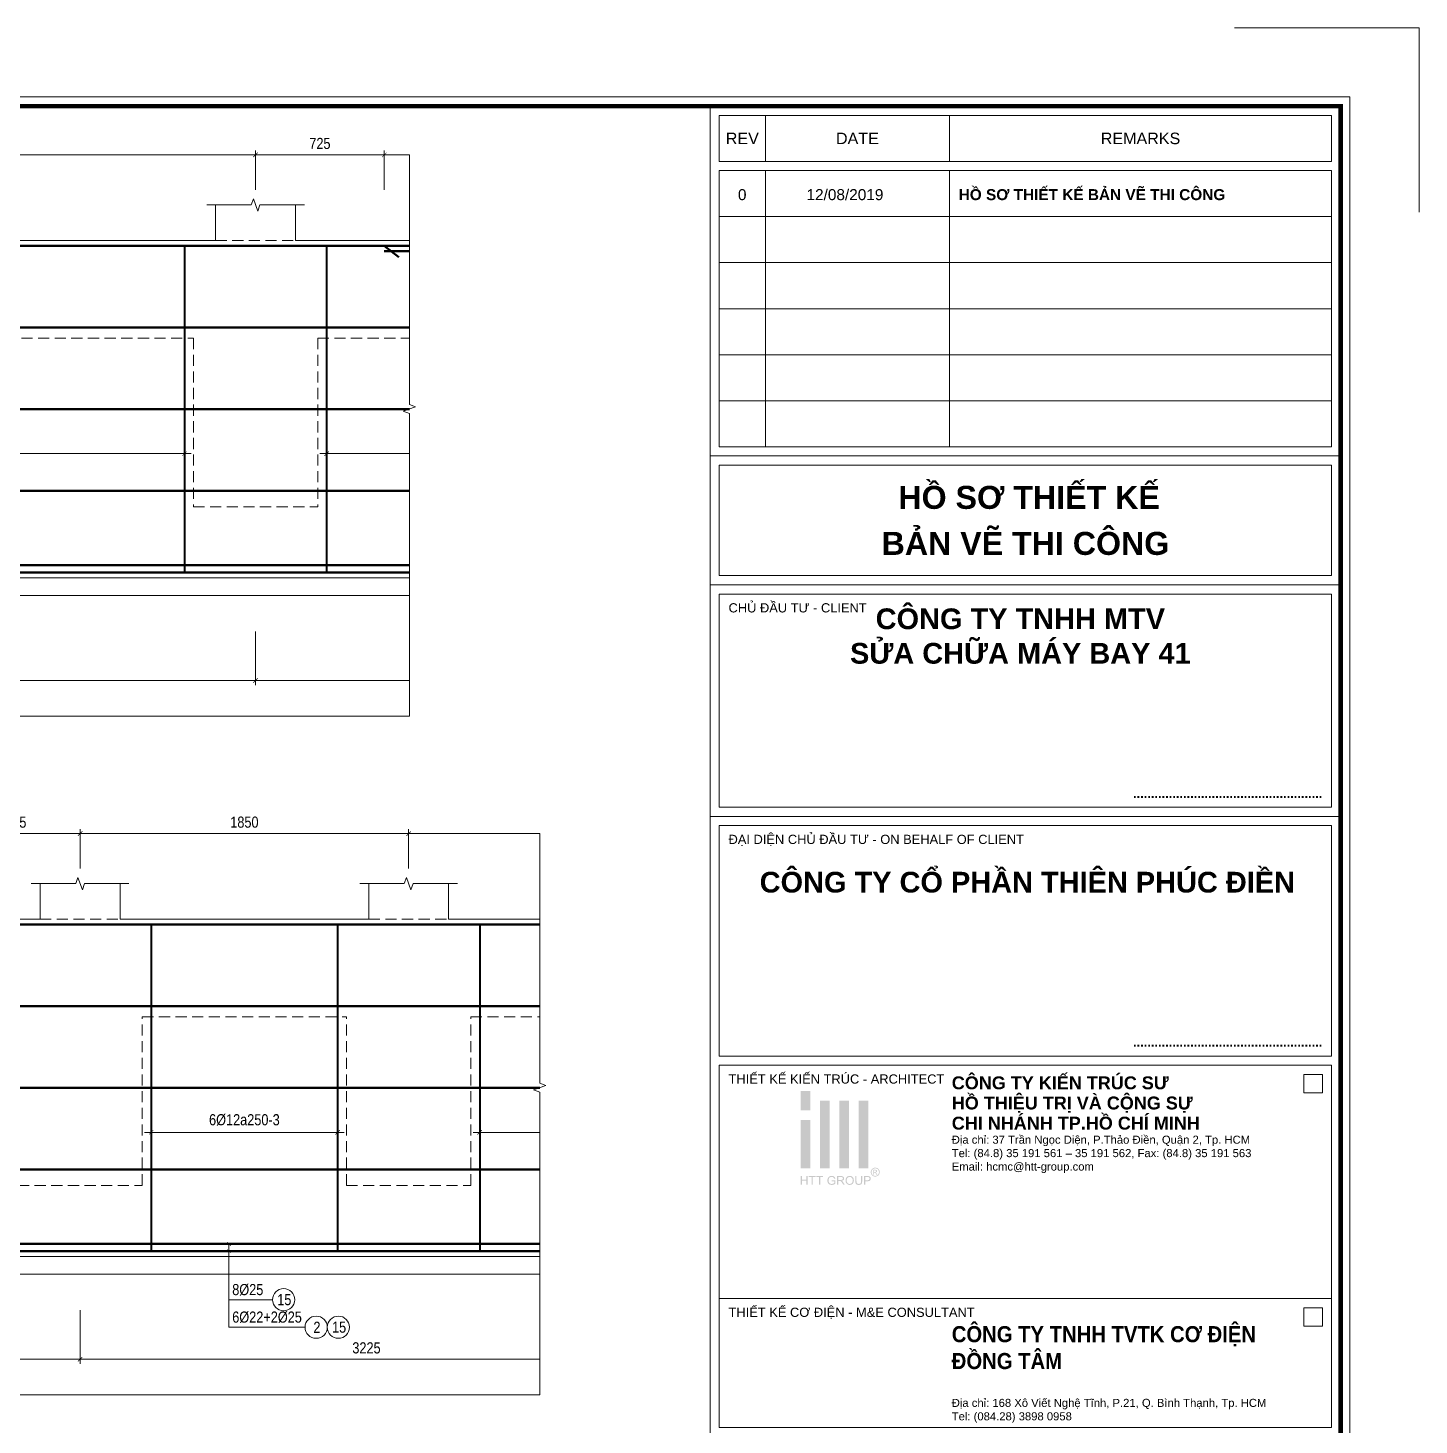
# Model space of a CAD drawing. Header units: millimetres. Extents: x 3014920 to 3563667, y -1638653 to -1356471.
# Drawn here: x 3119778 to 3127612, y -1613545 to -1605675 of the extents above; entities that cross this region are included whole.
import ezdxf
from ezdxf.enums import TextEntityAlignment as Align
from ezdxf.xclip import XClip

# ---------------------------------------------------------------- set-up
doc = ezdxf.new("R2010")
doc.units = ezdxf.units.MM
doc.header["$MEASUREMENT"] = 0
doc.header["$XCLIPFRAME"] = 0
doc.header["$PDMODE"] = 2
doc.linetypes.add('HIDDEN', pattern=[0.375, 0.25, -0.125])
doc.layers.get('0').update_dxf_attribs({"lineweight": 9})
doc.layers.get('Defpoints').update_dxf_attribs({"color": 10, "lineweight": 0})
for name, color, linetype, lineweight in [('CDAI', 21, 'Continuous', 40), ('CTHEP', 50, 'Continuous', 50), ('DBAO', 90, 'Continuous', 13), ('DGIONG', 130, 'Continuous', 13), ('KTH', 154, 'Continuous', 9), ('Net khuat', 8, 'HIDDEN', 13), ('TEXT', 7, 'Continuous', 15)]:
    doc.layers.add(name, color=color, linetype=linetype, lineweight=lineweight)
doc.layers.add('CHG_XX_Khung ten$0$TKTC', color=1, linetype='Continuous')
doc.styles.add('CHG_XX_Khung ten$0$A1 BORDER$0$ARIAL', font='arial.ttf')
doc.styles.add('CHG_XX_Khung ten$0$A1 BORDER$0$Arial - Bold', font='arialbd.ttf', dxfattribs={"height": 2.5})
doc.styles.add('CHG_XX_Khung ten$0$A1 BORDER$0$Title Block DD$0$ARIAL', font='arial.ttf')
doc.styles.add('CHG_XX_Khung ten$0$A1 BORDER$0$Title Block DD$0$Arial - Bold', font='arialbd.ttf', dxfattribs={"height": 2.5})
doc.styles.add('CHG_XX_Khung ten$0$arial', font='arial.ttf')
doc.styles.add('CHG_XX_Khung ten$0$Arial - Bold', font='arialbd.ttf')
doc.styles.add('CHG_XX_Khung ten$0$ArialB', font='arialbd.ttf')
doc.styles.add('Star-HelCon', font='VHELVCN_0.TTF')
doc.styles.add('TTP-HelCon', font='VHELVCN_0.TTF')
doc.styles.add('VNI-HELVE-CONDENSE', font='VHELVCN_0.TTF')
doc.dimstyles.new('kc-25', dxfattribs={"dimtxt": 62.5, "dimasz": 20, "dimexe": 20, "dimexo": 50, "dimgap": 25, "dimtad": 3, "dimdec": 0, "dimzin": 0, "dimdsep": 46, "dimtxsty": 'VNI-HELVE-CONDENSE', "dimblk": 'DIM', "dimcen": 2.5, "dimclrd": 256, "dimclre": 154, "dimclrt": 7, "dimaunit": 1, "dimadec": 0, "dimazin": 0, "dimtfac": 1, "dimtdec": 0, "dimtix": 1, "dimtmove": 0, "dimatfit": 3, "dimldrblk": 'DOT', "dimfxl": 1, "dimtolj": 1, "dimtzin": 0, "dimarcsym": 0})
doc.dimstyles.new('TTP-25', dxfattribs={"dimscale": 25, "dimtxt": 2.5, "dimasz": 1, "dimexe": 1, "dimexo": 1, "dimgap": 0.09, "dimtad": 0, "dimdec": 4, "dimrnd": 1, "dimzin": 9, "dimdsep": 46, "dimtxsty": 'TTP-HelCon', "dimblk": 'ARCHTICK', "dimcen": 0.09, "dimdle": 1.5, "dimclrd": 256, "dimclre": 256, "dimclrt": 7, "dimadec": 0, "dimazin": 0, "dimtfac": 1, "dimtdec": 4, "dimtmove": 0, "dimatfit": 3, "dimldrblk": 'ARCHTICK', "dimfxl": 1, "dimtvp": 1, "dimtolj": 1, "dimtzin": 0, "dimarcsym": 0})

# ---------------------------------------------------------------- blocks, each defined once
blk = doc.blocks.new('2Y-6')
at = {"layer": 'CTHEP'}
for p, q in [((35021.41109, -490), (53.4545, -490)), ((35021.41109, -950), (53.4545, -950)), ((35021.41109, -1410), (53.4545, -1410))]:
    blk.add_line(p, q, dxfattribs=at)
for points in [[(30, -529.99859), (30, -30), (35069.99999, -30)], [(30, -1870), (35069.99999, -1870), (35069.99999, -1170)]]:
    blk.add_lwpolyline(points, dxfattribs=at)
at = {"layer": 'DBAO', "linetype": 'Continuous'}
blk.add_line((0, -1900), (35099.99998, -1900), dxfattribs=at)
blk = doc.blocks.new('_ArchTick')
at = {"color": 0, "linetype": 'ByBlock', "const_width": 0.15}
blk.add_lwpolyline([(-0.5, -0.5), (0.5, 0.5)], dxfattribs=at)
blk = doc.blocks.new('*D2688')
at = {"layer": 'Defpoints', "color": 0, "transparency": 16777216}
for p in [(9600, -2178.4), (12825, -2178.4), (9600, -2479.4)]:
    blk.add_point(p, dxfattribs=at)
at = {"layer": 'KTH', "lineweight": -2, "transparency": 16777216}
for p, q in [((9600, -2203.4), (9600, -2504.4)), ((12825, -2203.4), (12825, -2504.4)), ((12862.5, -2479.4), (9562.5, -2479.4))]:
    blk.add_line(p, q, dxfattribs=at)
at = {"layer": 'KTH', "lineweight": -2, "transparency": 16777216, "xscale": 25, "yscale": 25, "zscale": 25, "rotation": 180}
blk.add_blockref('_ArchTick', (9600, -2479.4), dxfattribs=at)
at = {"layer": 'KTH', "lineweight": -2, "transparency": 16777216, "xscale": 25, "yscale": 25, "zscale": 25}
blk.add_blockref('_ArchTick', (12825, -2479.4), dxfattribs=at)
at = {"layer": 'KTH', "color": 7, "transparency": 16777216, "insert": (11212.5, -2415.6), "char_height": 62.5, "attachment_point": 5, "style": 'TTP-HelCon'}
blk.add_mtext('\\A1;3225', dxfattribs=at)
blk = doc.blocks.new('*D2691')
at = {"layer": 'Defpoints', "color": 0, "transparency": 16777216}
for p in [(12825, 481.9), (9600, 259.3), (12825, 259.3)]:
    blk.add_point(p, dxfattribs=at)
at = {"layer": 'KTH', "lineweight": -2, "transparency": 16777216}
for p, q in [((9562.5, 481.9), (12862.5, 481.9)), ((9600, 284.3), (9600, 506.9)), ((12825, 284.3), (12825, 506.9))]:
    blk.add_line(p, q, dxfattribs=at)
at = {"layer": 'KTH', "lineweight": -2, "transparency": 16777216, "xscale": 25, "yscale": 25, "zscale": 25, "rotation": 180}
blk.add_blockref('_ArchTick', (9600, 481.9), dxfattribs=at)
at = {"layer": 'KTH', "lineweight": -2, "transparency": 16777216, "xscale": 25, "yscale": 25, "zscale": 25}
blk.add_blockref('_ArchTick', (12825, 481.9), dxfattribs=at)
at = {"layer": 'KTH', "color": 7, "transparency": 16777216, "insert": (11212.5, 545.7), "char_height": 62.5, "attachment_point": 5, "style": 'TTP-HelCon'}
blk.add_mtext('\\A1;3225', dxfattribs=at)
blk = doc.blocks.new('*D2692')
at = {"layer": 'Defpoints', "color": 0, "transparency": 16777216}
for p in [(12825, 481.9), (12825, 259.3), (13550, 259.3)]:
    blk.add_point(p, dxfattribs=at)
at = {"layer": 'KTH', "lineweight": -2, "transparency": 16777216}
for p, q in [((13587.5, 481.9), (12787.5, 481.9)), ((12825, 284.3), (12825, 506.9)), ((13550, 284.3), (13550, 506.9))]:
    blk.add_line(p, q, dxfattribs=at)
at = {"layer": 'KTH', "lineweight": -2, "transparency": 16777216, "xscale": 25, "yscale": 25, "zscale": 25, "rotation": 180}
blk.add_blockref('_ArchTick', (12825, 481.9), dxfattribs=at)
at = {"layer": 'KTH', "lineweight": -2, "transparency": 16777216, "xscale": 25, "yscale": 25, "zscale": 25}
blk.add_blockref('_ArchTick', (13550, 481.9), dxfattribs=at)
at = {"layer": 'KTH', "color": 7, "transparency": 16777216, "insert": (13187.5, 545.7), "char_height": 62.5, "attachment_point": 5, "style": 'TTP-HelCon'}
blk.add_mtext('\\A1;725', dxfattribs=at)
blk = doc.blocks.new('*D2698')
at = {"layer": 'Defpoints', "color": 0, "transparency": 16777216}
for p in [(19000, -2479.4), (28400, -2479.4), (19000, -2679.4)]:
    blk.add_point(p, dxfattribs=at)
at = {"layer": 'KTH', "lineweight": -2, "transparency": 16777216}
for p, q in [((19000, -2504.4), (19000, -2704.4)), ((28400, -2504.4), (28400, -2704.4)), ((28437.5, -2679.4), (18962.5, -2679.4))]:
    blk.add_line(p, q, dxfattribs=at)
at = {"layer": 'KTH', "lineweight": -2, "transparency": 16777216, "xscale": 25, "yscale": 25, "zscale": 25, "rotation": 180}
blk.add_blockref('_ArchTick', (19000, -2679.4), dxfattribs=at)
at = {"layer": 'KTH', "lineweight": -2, "transparency": 16777216, "xscale": 25, "yscale": 25, "zscale": 25}
blk.add_blockref('_ArchTick', (28400, -2679.4), dxfattribs=at)
at = {"layer": 'KTH', "color": 7, "transparency": 16777216, "insert": (23700, -2615.5), "char_height": 62.5, "attachment_point": 5, "style": 'TTP-HelCon'}
blk.add_mtext('\\A1;9400', dxfattribs=at)
blk = doc.blocks.new('*D2705')
at = {"layer": 'Defpoints', "color": 0, "transparency": 16777216}
for p in [(12825, -2178.4), (15450, -2178.4), (15450, -2479.4)]:
    blk.add_point(p, dxfattribs=at)
at = {"layer": 'KTH', "lineweight": -2, "transparency": 16777216}
for p, q in [((12825, -2203.4), (12825, -2504.4)), ((15450, -2203.4), (15450, -2504.4)), ((12787.5, -2479.4), (15487.5, -2479.4))]:
    blk.add_line(p, q, dxfattribs=at)
at = {"layer": 'KTH', "lineweight": -2, "transparency": 16777216, "xscale": 25, "yscale": 25, "zscale": 25, "rotation": 180}
blk.add_blockref('_ArchTick', (12825, -2479.4), dxfattribs=at)
at = {"layer": 'KTH', "lineweight": -2, "transparency": 16777216, "xscale": 25, "yscale": 25, "zscale": 25}
blk.add_blockref('_ArchTick', (15450, -2479.4), dxfattribs=at)
at = {"layer": 'KTH', "color": 7, "transparency": 16777216, "insert": (14137.5, -2415.6), "char_height": 62.5, "attachment_point": 5, "style": 'TTP-HelCon'}
blk.add_mtext('\\A1;2625', dxfattribs=at)
blk = doc.blocks.new('*D2706')
at = {"layer": 'Defpoints', "color": 0, "transparency": 16777216}
for p in [(25175, 481.9), (24450, 259.3), (25175, 259.3)]:
    blk.add_point(p, dxfattribs=at)
at = {"layer": 'KTH', "lineweight": -2, "transparency": 16777216}
for p, q in [((24412.5, 481.9), (25212.5, 481.9)), ((24450, 284.3), (24450, 506.9)), ((25175, 284.3), (25175, 506.9))]:
    blk.add_line(p, q, dxfattribs=at)
at = {"layer": 'KTH', "lineweight": -2, "transparency": 16777216, "xscale": 25, "yscale": 25, "zscale": 25, "rotation": 180}
blk.add_blockref('_ArchTick', (24450, 481.9), dxfattribs=at)
at = {"layer": 'KTH', "lineweight": -2, "transparency": 16777216, "xscale": 25, "yscale": 25, "zscale": 25}
blk.add_blockref('_ArchTick', (25175, 481.9), dxfattribs=at)
at = {"layer": 'KTH', "color": 7, "transparency": 16777216, "insert": (24812.5, 545.7), "char_height": 62.5, "attachment_point": 5, "style": 'TTP-HelCon'}
blk.add_mtext('\\A1;725', dxfattribs=at)
blk = doc.blocks.new('*D2708')
at = {"layer": 'Defpoints', "color": 0, "transparency": 16777216}
for p in [(27025, 481.9), (25175, 259.3), (27025, 259.3)]:
    blk.add_point(p, dxfattribs=at)
at = {"layer": 'KTH', "lineweight": -2, "transparency": 16777216}
for p, q in [((25137.5, 481.9), (27062.5, 481.9)), ((25175, 284.3), (25175, 506.9)), ((27025, 284.3), (27025, 506.9))]:
    blk.add_line(p, q, dxfattribs=at)
at = {"layer": 'KTH', "lineweight": -2, "transparency": 16777216, "xscale": 25, "yscale": 25, "zscale": 25, "rotation": 180}
blk.add_blockref('_ArchTick', (25175, 481.9), dxfattribs=at)
at = {"layer": 'KTH', "lineweight": -2, "transparency": 16777216, "xscale": 25, "yscale": 25, "zscale": 25}
blk.add_blockref('_ArchTick', (27025, 481.9), dxfattribs=at)
at = {"layer": 'KTH', "color": 7, "transparency": 16777216, "insert": (26100, 545.7), "char_height": 62.5, "attachment_point": 5, "style": 'TTP-HelCon'}
blk.add_mtext('\\A1;1850', dxfattribs=at)
blk = doc.blocks.new('*D2709')
at = {"layer": 'Defpoints', "color": 0, "transparency": 16777216}
for p in [(27025, 481.9), (27025, 259.3), (29350, 259.3)]:
    blk.add_point(p, dxfattribs=at)
at = {"layer": 'KTH', "lineweight": -2, "transparency": 16777216}
for p, q in [((29387.5, 481.9), (26987.5, 481.9)), ((27025, 284.3), (27025, 506.9)), ((29350, 284.3), (29350, 506.9))]:
    blk.add_line(p, q, dxfattribs=at)
at = {"layer": 'KTH', "lineweight": -2, "transparency": 16777216, "xscale": 25, "yscale": 25, "zscale": 25, "rotation": 180}
blk.add_blockref('_ArchTick', (27025, 481.9), dxfattribs=at)
at = {"layer": 'KTH', "lineweight": -2, "transparency": 16777216, "xscale": 25, "yscale": 25, "zscale": 25}
blk.add_blockref('_ArchTick', (29350, 481.9), dxfattribs=at)
at = {"layer": 'KTH', "color": 7, "transparency": 16777216, "insert": (28187.5, 545.7), "char_height": 62.5, "attachment_point": 5, "style": 'TTP-HelCon'}
blk.add_mtext('\\A1;2325', dxfattribs=at)
blk = doc.blocks.new('*D2664')
at = {"layer": 'Defpoints', "color": 0, "transparency": 16777216}
for p in [(22025, -2178.4), (25175, -2178.4), (25175, -2479.4)]:
    blk.add_point(p, dxfattribs=at)
at = {"layer": 'KTH', "lineweight": -2, "transparency": 16777216}
for p, q in [((22025, -2203.4), (22025, -2504.4)), ((25175, -2203.4), (25175, -2504.4)), ((21987.5, -2479.4), (25212.5, -2479.4))]:
    blk.add_line(p, q, dxfattribs=at)
at = {"layer": 'KTH', "lineweight": -2, "transparency": 16777216, "xscale": 25, "yscale": 25, "zscale": 25, "rotation": 180}
blk.add_blockref('_ArchTick', (22025, -2479.4), dxfattribs=at)
at = {"layer": 'KTH', "lineweight": -2, "transparency": 16777216, "xscale": 25, "yscale": 25, "zscale": 25}
blk.add_blockref('_ArchTick', (25175, -2479.4), dxfattribs=at)
at = {"layer": 'KTH', "color": 7, "transparency": 16777216, "insert": (23600, -2415.6), "char_height": 62.5, "attachment_point": 5, "style": 'TTP-HelCon'}
blk.add_mtext('\\A1;3150', dxfattribs=at)
blk = doc.blocks.new('*D2665')
at = {"layer": 'Defpoints', "color": 0, "transparency": 16777216}
for p in [(25175, -2178.4), (28400, -2178.4), (28400, -2479.4)]:
    blk.add_point(p, dxfattribs=at)
at = {"layer": 'KTH', "lineweight": -2, "transparency": 16777216}
for p, q in [((25175, -2203.4), (25175, -2504.4)), ((28400, -2203.4), (28400, -2504.4)), ((25137.5, -2479.4), (28437.5, -2479.4))]:
    blk.add_line(p, q, dxfattribs=at)
at = {"layer": 'KTH', "lineweight": -2, "transparency": 16777216, "xscale": 25, "yscale": 25, "zscale": 25, "rotation": 180}
blk.add_blockref('_ArchTick', (25175, -2479.4), dxfattribs=at)
at = {"layer": 'KTH', "lineweight": -2, "transparency": 16777216, "xscale": 25, "yscale": 25, "zscale": 25}
blk.add_blockref('_ArchTick', (28400, -2479.4), dxfattribs=at)
at = {"layer": 'KTH', "color": 7, "transparency": 16777216, "insert": (26787.5, -2415.6), "char_height": 62.5, "attachment_point": 5, "style": 'TTP-HelCon'}
blk.add_mtext('\\A1;3225', dxfattribs=at)
blk = doc.blocks.new('*D2671')
at = {"layer": 'Defpoints', "color": 0, "transparency": 16777216}
for p in [(9600, -2178.4), (19000, -2178.4), (19000, -2679.4)]:
    blk.add_point(p, dxfattribs=at)
at = {"layer": 'KTH', "lineweight": -2, "transparency": 16777216}
for p, q in [((9600, -2203.4), (9600, -2704.4)), ((19000, -2203.4), (19000, -2704.4)), ((9562.5, -2679.4), (19037.5, -2679.4))]:
    blk.add_line(p, q, dxfattribs=at)
at = {"layer": 'KTH', "lineweight": -2, "transparency": 16777216, "xscale": 25, "yscale": 25, "zscale": 25, "rotation": 180}
blk.add_blockref('_ArchTick', (9600, -2679.4), dxfattribs=at)
at = {"layer": 'KTH', "lineweight": -2, "transparency": 16777216, "xscale": 25, "yscale": 25, "zscale": 25}
blk.add_blockref('_ArchTick', (19000, -2679.4), dxfattribs=at)
at = {"layer": 'KTH', "color": 7, "transparency": 16777216, "insert": (14300, -2615.5), "char_height": 62.5, "attachment_point": 5, "style": 'TTP-HelCon'}
blk.add_mtext('\\A1;9400', dxfattribs=at)
blk = doc.blocks.new('*D2687')
at = {"layer": 'Defpoints', "color": 0, "transparency": 16777216}
for p in [(18275, 481.9), (13550, 259.3), (18275, 259.3)]:
    blk.add_point(p, dxfattribs=at)
at = {"layer": 'KTH', "lineweight": -2, "transparency": 16777216}
for p, q in [((13512.5, 481.9), (18312.5, 481.9)), ((13550, 284.3), (13550, 506.9)), ((18275, 284.3), (18275, 506.9))]:
    blk.add_line(p, q, dxfattribs=at)
at = {"layer": 'KTH', "lineweight": -2, "transparency": 16777216, "xscale": 25, "yscale": 25, "zscale": 25, "rotation": 180}
blk.add_blockref('_ArchTick', (13550, 481.9), dxfattribs=at)
at = {"layer": 'KTH', "lineweight": -2, "transparency": 16777216, "xscale": 25, "yscale": 25, "zscale": 25}
blk.add_blockref('_ArchTick', (18275, 481.9), dxfattribs=at)
at = {"layer": 'KTH', "color": 7, "transparency": 16777216, "insert": (15912.5, 545.7), "char_height": 62.5, "attachment_point": 5, "style": 'TTP-HelCon'}
blk.add_mtext('\\A1;4725', dxfattribs=at)
blk = doc.blocks.new('DIM')
h = blk.add_hatch(color=1)
h.paths.add_polyline_path([(0.49, 0.29, 1), (0.29, 0.49), (-0.19, 0), (0.19, 0)])
h.paths.add_polyline_path([(0.19, 0), (-0.19, 0), (-0.49, -0.29, 1), (-0.29, -0.49)])
at = {"color": 9}
for p, q in [((-0.19, 0), (-1.5, 0)), ((0.19, 0), (1.5, 0))]:
    blk.add_line(p, q, dxfattribs=at)
at = {"color": 1}
for p, q in [((-0.49, -0.29), (0.29, 0.49)), ((-0.29, -0.49), (0.49, 0.29)), ((-0.19, 0), (0.19, 0))]:
    blk.add_line(p, q, dxfattribs=at)
blk.add_arc((-0.39, -0.39), 0.138, 135, 315, dxfattribs=at)
blk = doc.blocks.new('*D2647')
at = {"layer": 'Defpoints', "color": 0, "transparency": 16777216}
for p in [(9775, -766.8), (12425, -766.8), (9775, -1201.2)]:
    blk.add_point(p, dxfattribs=at)
at = {"layer": 'KTH', "lineweight": -2, "transparency": 16777216}
for p, q in [((9775, -791.8), (9775, -1226.2)), ((12425, -791.8), (12425, -1226.2)), ((12462.5, -1201.2), (9737.5, -1201.2))]:
    blk.add_line(p, q, dxfattribs=at)
at = {"layer": 'KTH', "lineweight": -2, "transparency": 16777216, "xscale": 25, "yscale": 25, "zscale": 25}
for p, rotation in [((9775, -1201.2), 179.9999999733196), ((12425, -1201.2), 359.9999999733196)]:
    blk.add_blockref('_ArchTick', p, dxfattribs=dict(at, rotation=rotation))
at = {"layer": 'KTH', "color": 7, "transparency": 16777216, "insert": (11100, -1131.3), "char_height": 62.5, "attachment_point": 5, "rotation": 360, "style": 'TTP-HelCon'}
blk.add_mtext('\\A1;6Þ12a250-3', dxfattribs=at)
blk = doc.blocks.new('*D2648')
at = {"layer": 'Defpoints', "color": 0, "transparency": 16777216}
for p in [(13225, -766.8), (15450, -766.8), (13225, -1201.2)]:
    blk.add_point(p, dxfattribs=at)
at = {"layer": 'KTH', "lineweight": -2, "transparency": 16777216}
for p, q in [((13225, -791.8), (13225, -1226.2)), ((15450, -791.8), (15450, -1226.2)), ((15487.5, -1201.2), (13187.5, -1201.2))]:
    blk.add_line(p, q, dxfattribs=at)
at = {"layer": 'KTH', "lineweight": -2, "transparency": 16777216, "xscale": 25, "yscale": 25, "zscale": 25}
for p, rotation in [((13225, -1201.2), 179.9999999733196), ((15450, -1201.2), 359.9999999733196)]:
    blk.add_blockref('_ArchTick', p, dxfattribs=dict(at, rotation=rotation))
at = {"layer": 'KTH', "color": 7, "transparency": 16777216, "insert": (14337.5, -1131.3), "char_height": 62.5, "attachment_point": 5, "rotation": 360, "style": 'TTP-HelCon'}
blk.add_mtext('\\A1;6Þ12a250-3', dxfattribs=at)
blk = doc.blocks.new('*D2654')
at = {"layer": 'Defpoints', "color": 0, "transparency": 16777216}
for p in [(25575, -766.8), (26625, -766.8), (25575, -1201.2)]:
    blk.add_point(p, dxfattribs=at)
at = {"layer": 'KTH', "lineweight": -2, "transparency": 16777216}
for p, q in [((25575, -791.8), (25575, -1226.2)), ((26625, -791.8), (26625, -1226.2)), ((26662.5, -1201.2), (25537.5, -1201.2))]:
    blk.add_line(p, q, dxfattribs=at)
at = {"layer": 'KTH', "lineweight": -2, "transparency": 16777216, "xscale": 25, "yscale": 25, "zscale": 25}
for p, rotation in [((25575, -1201.2), 179.9999999733196), ((26625, -1201.2), 359.9999999733196)]:
    blk.add_blockref('_ArchTick', p, dxfattribs=dict(at, rotation=rotation))
at = {"layer": 'KTH', "color": 7, "transparency": 16777216, "insert": (26100, -1131.3), "char_height": 62.5, "attachment_point": 5, "rotation": 360, "style": 'TTP-HelCon'}
blk.add_mtext('\\A1;6Þ12a250-3', dxfattribs=at)
blk = doc.blocks.new('*D2655')
at = {"layer": 'Defpoints', "color": 0, "transparency": 16777216}
for p in [(27425, -766.8), (31250, -766.8), (27425, -1201.2)]:
    blk.add_point(p, dxfattribs=at)
at = {"layer": 'KTH', "lineweight": -2, "transparency": 16777216}
for p, q in [((27425, -791.8), (27425, -1226.2)), ((31250, -791.8), (31250, -1226.2)), ((31287.5, -1201.2), (27387.5, -1201.2))]:
    blk.add_line(p, q, dxfattribs=at)
at = {"layer": 'KTH', "lineweight": -2, "transparency": 16777216, "xscale": 25, "yscale": 25, "zscale": 25}
for p, rotation in [((27425, -1201.2), 179.9999999733196), ((31250, -1201.2), 359.9999999733196)]:
    blk.add_blockref('_ArchTick', p, dxfattribs=dict(at, rotation=rotation))
at = {"layer": 'KTH', "color": 7, "transparency": 16777216, "insert": (29337.5, -1131.3), "char_height": 62.5, "attachment_point": 5, "rotation": 360, "style": 'TTP-HelCon'}
blk.add_mtext('\\A1;6Þ12a250-3', dxfattribs=at)
blk = doc.blocks.new('CHG_XX_Khung ten$0$A1 BORDER$0$HTT-Logo')
at = {"true_color": 0x134fb3}
h = blk.add_hatch(color=154, dxfattribs=at)
h.paths.add_polyline_path([(3, 29.1), (0, 29.1), (0, 23.1), (3, 23.1)])
h.paths.add_polyline_path([(3, 20.1), (0, 20.1), (0, 5.1), (3, 5.1)])
h.paths.add_polyline_path([(9, 26.1), (6, 26.1), (6, 5.1), (9, 5.1)])
h.paths.add_polyline_path([(15, 26.1), (12, 26.1), (12, 5.1), (15, 5.1)])
h.paths.add_polyline_path([(21, 26.1), (18, 26.1), (18, 5.1), (21, 5.1)])
h.paths.add_polyline_path([(2.12, 2.7), (1.76, 2.7), (1.76, 1.59), (0.36, 1.59), (0.36, 2.7), (0, 2.7), (0, 0), (0.36, 0), (0.36, 1.27), (1.76, 1.27), (1.76, 0), (2.12, 0)])
h.paths.add_polyline_path([(4.65, 2.7), (2.51, 2.7), (2.51, 2.38), (3.4, 2.38), (3.4, 0), (3.76, 0), (3.76, 2.38), (4.65, 2.38)])
h.paths.add_polyline_path([(6.95, 2.7), (4.81, 2.7), (4.81, 2.38), (5.7, 2.38), (5.7, 0), (6.06, 0), (6.06, 2.38), (6.95, 2.38)])
h.paths.add_polyline_path([(8.64, 1.36), (8.64, 1.41), (8.66, 1.58), (8.69, 1.75), (8.75, 1.9), (8.81, 2.03), (8.92, 2.17), (9.05, 2.28), (9.2, 2.37), (9.29, 2.39), (9.45, 2.43), (9.65, 2.44), (9.84, 2.42), (10, 2.37), (10.14, 2.29), (10.26, 2.18), (10.34, 2.03), (10.41, 1.86), (10.73, 1.95), (10.68, 2.11), (10.61, 2.26), (10.53, 2.39), (10.45, 2.47), (10.31, 2.57), (10.16, 2.65), (10.13, 2.66), (9.97, 2.71), (9.8, 2.74), (9.63, 2.75), (9.55, 2.74), (9.38, 2.73), (9.21, 2.7), (9.06, 2.65), (8.91, 2.58), (8.88, 2.56), (8.75, 2.47), (8.63, 2.36), (8.53, 2.23), (8.44, 2.07), (8.41, 1.99), (8.35, 1.84), (8.31, 1.68), (8.28, 1.51), (8.27, 1.34), (8.28, 1.26), (8.29, 1.09), (8.32, 0.92), (8.38, 0.77), (8.44, 0.62), (8.46, 0.58), (8.55, 0.44), (8.66, 0.32), (8.79, 0.21), (8.93, 0.12), (9, 0.09), (9.15, 0.03), (9.31, -0.01), (9.48, -0.04), (9.65, -0.05), (9.73, -0.04), (9.9, -0.03), (10.07, 0.01), (10.23, 0.06), (10.34, 0.11), (10.48, 0.18), (10.63, 0.27), (10.77, 0.38), (10.77, 1.38), (9.63, 1.38), (9.63, 1.06), (10.42, 1.06), (10.42, 0.56), (10.39, 0.53), (10.26, 0.45), (10.09, 0.37), (9.96, 0.32), (9.8, 0.29), (9.63, 0.28), (9.62, 0.28), (9.45, 0.29), (9.28, 0.33), (9.12, 0.4), (8.97, 0.49), (8.86, 0.61), (8.77, 0.75), (8.73, 0.85), (8.68, 1), (8.65, 1.17)])
h.paths.add_polyline_path([(13.16, 1.39), (13.28, 1.48), (13.3, 1.51), (13.39, 1.64), (13.44, 1.79), (13.46, 1.96), (13.46, 2.06), (13.42, 2.22), (13.35, 2.37), (13.31, 2.43), (13.19, 2.55), (13.05, 2.63), (13.01, 2.64), (12.87, 2.67), (12.7, 2.69), (12.5, 2.7), (11.3, 2.7), (11.3, 0), (11.66, 0), (11.66, 1.2), (12.07, 1.2), (12.11, 1.2), (12.28, 1.19), (12.44, 1.11), (12.49, 1.07), (12.62, 0.93), (12.67, 0.86), (12.77, 0.73), (12.88, 0.56), (13.23, 0), (13.68, 0), (13.21, 0.73), (13.13, 0.85), (13.03, 0.98), (12.92, 1.09), (12.86, 1.14), (12.7, 1.23), (12.86, 1.26), (13.03, 1.31)])
h.paths.add_polyline_path([(11.66, 1.51), (11.66, 2.4), (12.51, 2.4), (12.67, 2.39), (12.83, 2.35), (12.97, 2.27), (13.06, 2.13), (13.09, 1.96), (13.08, 1.87), (13.02, 1.72), (12.96, 1.64), (12.8, 1.55), (12.62, 1.52), (12.43, 1.51)], flags=16)
h.paths.add_polyline_path([(16.49, 1.43), (16.48, 1.6), (16.44, 1.77), (16.4, 1.92), (16.34, 2.07), (16.33, 2.09), (16.24, 2.23), (16.14, 2.36), (16.02, 2.47), (15.88, 2.57), (15.85, 2.59), (15.7, 2.66), (15.54, 2.71), (15.38, 2.74), (15.2, 2.75), (15.15, 2.75), (14.98, 2.73), (14.82, 2.7), (14.66, 2.64), (14.52, 2.57), (14.39, 2.48), (14.27, 2.37), (14.18, 2.26), (14.1, 2.14), (14.03, 2), (13.98, 1.84), (13.94, 1.68), (13.92, 1.5), (13.91, 1.31), (13.91, 1.29), (13.92, 1.12), (13.95, 0.96), (14, 0.8), (14.07, 0.64), (14.07, 0.62), (14.16, 0.48), (14.26, 0.35), (14.38, 0.23), (14.52, 0.14), (14.56, 0.12), (14.71, 0.04), (14.86, -0.01), (15.03, -0.04), (15.2, -0.05), (15.21, -0.05), (15.38, -0.03), (15.55, 0), (15.7, 0.05), (15.86, 0.12), (15.87, 0.13), (16.01, 0.22), (16.13, 0.33), (16.24, 0.46), (16.33, 0.61), (16.36, 0.69), (16.42, 0.84), (16.46, 1), (16.48, 1.17), (16.49, 1.35)])
h.paths.add_polyline_path([(14.28, 1.45), (14.3, 1.64), (14.34, 1.81), (14.4, 1.95), (14.47, 2.08), (14.57, 2.2), (14.73, 2.32), (14.88, 2.38), (15.04, 2.43), (15.21, 2.44), (15.38, 2.42), (15.54, 2.38), (15.69, 2.31), (15.82, 2.2), (15.93, 2.07), (16.01, 1.93), (16.04, 1.85), (16.09, 1.7), (16.12, 1.53), (16.12, 1.32), (16.11, 1.12), (16.08, 0.95), (16.03, 0.79), (15.96, 0.66), (15.86, 0.54), (15.8, 0.48), (15.67, 0.38), (15.53, 0.32), (15.37, 0.27), (15.2, 0.26), (15.12, 0.26), (14.95, 0.29), (14.8, 0.35), (14.67, 0.43), (14.54, 0.54), (14.45, 0.66), (14.37, 0.8), (14.32, 0.95), (14.29, 1.12), (14.28, 1.31)], flags=16)
h.paths.add_polyline_path([(17.31, 2.7), (16.96, 2.7), (16.96, 1.12), (16.96, 0.93), (16.98, 0.75), (17.02, 0.6), (17.06, 0.46), (17.07, 0.44), (17.15, 0.3), (17.27, 0.18), (17.4, 0.08), (17.51, 0.03), (17.67, -0.01), (17.84, -0.04), (18.02, -0.05), (18.2, -0.04), (18.37, -0.01), (18.52, 0.04), (18.66, 0.1), (18.68, 0.12), (18.81, 0.22), (18.91, 0.35), (18.99, 0.49), (19.02, 0.61), (19.06, 0.76), (19.07, 0.94), (19.08, 1.14), (19.08, 2.7), (18.72, 2.7), (18.72, 1.14), (18.72, 1.06), (18.71, 0.86), (18.68, 0.69), (18.62, 0.55), (18.55, 0.45), (18.49, 0.4), (18.36, 0.33), (18.19, 0.29), (17.99, 0.28), (17.92, 0.28), (17.75, 0.31), (17.6, 0.37), (17.46, 0.48), (17.38, 0.63), (17.34, 0.77), (17.32, 0.94), (17.31, 1.14)])
h.paths.add_polyline_path([(21.42, 1.25), (21.52, 1.34), (21.6, 1.45), (21.67, 1.59), (21.72, 1.75), (21.73, 1.92), (21.73, 1.97), (21.71, 2.13), (21.65, 2.29), (21.56, 2.44), (21.44, 2.55), (21.42, 2.56), (21.27, 2.63), (21.1, 2.67), (21.05, 2.68), (20.89, 2.7), (20.69, 2.7), (19.67, 2.7), (19.67, 0), (20.03, 0), (20.03, 1.1), (20.72, 1.1), (20.76, 1.1), (20.96, 1.11), (21.14, 1.14), (21.29, 1.19)])
h.paths.add_polyline_path([(20.03, 1.42), (20.03, 2.38), (20.72, 2.38), (20.93, 2.37), (21.06, 2.36), (21.16, 2.31), (21.28, 2.2), (21.34, 2.08), (21.37, 1.91), (21.36, 1.82), (21.31, 1.67), (21.22, 1.54), (21.09, 1.47), (20.93, 1.43), (20.73, 1.42)], flags=16)
h.paths.add_polyline_path([(23.87, 2.76), (24.01, 2.85), (24.13, 2.96), (24.24, 3.09), (24.33, 3.24), (24.35, 3.28), (24.42, 3.44), (24.47, 3.6), (24.5, 3.76), (24.51, 3.93), (24.51, 3.98), (24.49, 4.15), (24.46, 4.31), (24.4, 4.47), (24.33, 4.62), (24.29, 4.69), (24.19, 4.82), (24.08, 4.94), (23.95, 5.05), (23.81, 5.14), (23.77, 5.16), (23.61, 5.23), (23.45, 5.28), (23.29, 5.31), (23.12, 5.32), (23.08, 5.31), (22.92, 5.3), (22.76, 5.27), (22.6, 5.21), (22.44, 5.14), (22.38, 5.1), (22.24, 5.01), (22.12, 4.89), (22.01, 4.77), (21.92, 4.62), (21.89, 4.57), (21.82, 4.41), (21.77, 4.25), (21.74, 4.09), (21.73, 3.93), (21.73, 3.87), (21.75, 3.71), (21.79, 3.55), (21.84, 3.39), (21.92, 3.24), (21.95, 3.18), (22.05, 3.04), (22.16, 2.92), (22.29, 2.81), (22.43, 2.72), (22.48, 2.7), (22.64, 2.63), (22.79, 2.58), (22.96, 2.55), (23.12, 2.54), (23.18, 2.54), (23.34, 2.55), (23.5, 2.59), (23.66, 2.65), (23.82, 2.72)])
h.paths.add_polyline_path([(22.55, 2.92), (22.45, 2.98), (22.32, 3.09), (22.21, 3.21), (22.12, 3.35), (22.07, 3.44), (22.01, 3.6), (21.98, 3.76), (21.96, 3.93), (21.97, 4.03), (22, 4.19), (22.05, 4.35), (22.12, 4.51), (22.18, 4.61), (22.29, 4.73), (22.41, 4.85), (22.56, 4.94), (22.64, 4.98), (22.8, 5.04), (22.96, 5.07), (23.12, 5.09), (23.21, 5.08), (23.37, 5.06), (23.53, 5.01), (23.69, 4.94), (23.79, 4.88), (23.92, 4.77), (24.03, 4.65), (24.13, 4.51), (24.17, 4.41), (24.23, 4.25), (24.27, 4.09), (24.28, 3.93), (24.28, 3.83), (24.25, 3.67), (24.2, 3.51), (24.13, 3.35), (24.07, 3.25), (23.96, 3.13), (23.84, 3.01), (23.7, 2.92), (23.61, 2.87), (23.45, 2.81), (23.29, 2.78), (23.12, 2.77), (23.02, 2.77), (22.86, 2.8), (22.7, 2.85)], flags=16)
h.paths.add_polyline_path([(22.51, 3.16), (22.51, 4.65), (23.03, 4.65), (23.23, 4.64), (23.4, 4.62), (23.55, 4.52), (23.6, 4.47), (23.66, 4.31), (23.67, 4.25), (23.64, 4.09), (23.55, 3.96), (23.42, 3.87), (23.24, 3.82), (23.37, 3.75), (23.46, 3.64), (23.57, 3.47), (23.77, 3.16), (23.47, 3.16), (23.34, 3.39), (23.23, 3.58), (23.14, 3.7), (23.09, 3.74), (22.94, 3.79), (22.9, 3.79), (22.76, 3.79), (22.76, 3.16)], flags=0)
h.paths.add_polyline_path([(22.76, 4), (22.76, 4.45), (23.03, 4.45), (23.13, 4.45), (23.27, 4.42), (23.37, 4.35), (23.41, 4.21), (23.33, 4.06), (23.24, 4.02), (23.05, 4)], flags=0)
blk = doc.blocks.new('CHG_XX_Khung ten')
for p, q in [((687, 577), (687, 17)), ((687, 501), (824, 501)), ((687, 473), (824, 473)), ((687, 422.69), (824, 422.69))]:
    blk.add_line(p, q)
at = {"linetype": 'Continuous'}
for p, q in [((699, 575), (699, 565)), ((739, 575), (739, 565)), ((699, 563), (699, 503)), ((739, 563), (739, 503))]:
    blk.add_line(p, q, dxfattribs=at)
for points in [[(15, 579), (826, 579), (826, 15), (15, 15)], [(816, 362.62), (820, 362.62), (820, 366.62), (816, 366.62)], [(816, 311.93), (820, 311.93), (820, 315.93), (816, 315.93)]]:
    blk.add_lwpolyline(points, close=True)
at = {"color": 4, "linetype": 'Continuous', "const_width": 1}
blk.add_lwpolyline([(17, 577), (824, 577), (824, 17), (17, 17)], close=True, dxfattribs=at)
at = {"linetype": 'Continuous'}
for points in [[(822, 565), (689, 565), (689, 575), (822, 575)], [(822, 553), (689, 553), (689, 563), (822, 563)], [(822, 543), (689, 543), (689, 553), (822, 553)], [(822, 533), (689, 533), (689, 543), (822, 543)], [(822, 523), (689, 523), (689, 533), (822, 533)], [(822, 513), (689, 513), (689, 523), (822, 523)], [(822, 503), (689, 503), (689, 513), (822, 513)], [(689, 499), (822, 499), (822, 475), (689, 475)], [(689, 368.62), (822, 368.62), (822, 317.93), (689, 317.93)], [(689, 317.93), (822, 317.93), (822, 289.93), (689, 289.93)]]:
    blk.add_lwpolyline(points, close=True, dxfattribs=at)
at = {"layer": 'Defpoints', "color": 1, "ltscale": 2}
blk.add_lwpolyline([(800.94, 594), (841, 594), (841, 554)], dxfattribs=at)
at = {"xscale": 0.7, "yscale": 0.7, "zscale": 0.7}
blk.add_blockref('CHG_XX_Khung ten$0$A1 BORDER$0$HTT-Logo', (706.68, 342.64), dxfattribs=at)
for s, height, style, p in [('REV', 2.5, 'CHG_XX_Khung ten$0$A1 BORDER$0$ARIAL', (694, 570)), ('DATE', 2.5, 'CHG_XX_Khung ten$0$A1 BORDER$0$ARIAL', (719, 570)), ('REMARKS', 2.5, 'CHG_XX_Khung ten$0$A1 BORDER$0$ARIAL', (780.5, 570)), ('0', 2.39, 'CHG_XX_Khung ten$0$arial', (693.97, 557.78)), ('12/08/2019', 2.389, 'CHG_XX_Khung ten$0$arial', (716.29, 557.78))]:
    blk.add_text(s, height=height, dxfattribs=dict(style=style)).set_placement(p, align=Align.MIDDLE_CENTER)
for s, height, style, p in [('HỒ SƠ THIẾT KẾ BẢN VẼ THI CÔNG', 2.3887, 'CHG_XX_Khung ten$0$ArialB', (741, 557.78)), ('CHỦ ĐẦU TƯ - CLIENT', 2, 'CHG_XX_Khung ten$0$A1 BORDER$0$Title Block DD$0$ARIAL', (691, 468)), ('ĐẠI DIỆN CHỦ ĐẦU TƯ - ON BEHALF OF CLIENT ', 2, 'CHG_XX_Khung ten$0$A1 BORDER$0$Title Block DD$0$ARIAL', (691, 417.69)), ('THIẾT KẾ KIẾN TRÚC - ARCHITECT', 2, 'CHG_XX_Khung ten$0$A1 BORDER$0$ARIAL', (691, 365.62)), ('THIẾT KẾ CƠ ĐIỆN - M&E CONSULTANT', 2, 'CHG_XX_Khung ten$0$A1 BORDER$0$ARIAL', (691, 314.93))]:
    blk.add_text(s, height=height, dxfattribs=dict(style=style)).set_placement(p, align=Align.MIDDLE_LEFT)
at = {"style": 'CHG_XX_Khung ten$0$A1 BORDER$0$Title Block DD$0$Arial - Bold'}
for p in [(820, 427.69), (820, 373.62)]:
    blk.add_text('.....................................................', height=2, dxfattribs=at).set_placement(p, align=Align.MIDDLE_RIGHT)
at = {"ltscale": 10, "insert": (739.49, 366.19), "char_height": 2.8, "width": 76.248, "attachment_point": 1, "line_spacing_factor": 0.938532, "style": 'CHG_XX_Khung ten$0$A1 BORDER$0$Arial - Bold'}
blk.add_mtext('CÔNG TY KIẾN TRÚC SƯ\\PHỒ THIỆU TRỊ VÀ CỘNG SỰ\\PCHI NHÁNH TP.HỒ CHÍ MINH', dxfattribs=at)
at = {"ltscale": 10}
for s, insert, char_height, width, attachment_point, style in [('Địa chỉ: 37 Trần Ngọc Diện, P.Thảo Điền, Quận 2, Tp. HCM\\PTel: (84.8) 35 191 561 – 35 191 562, Fax: (84.8) 35 191 563\\PEmail: hcmc@htt-group.com', (739.49, 345.2), 1.75, 83.001, 7, 'CHG_XX_Khung ten$0$A1 BORDER$0$ARIAL'), ('{\\W0.9;CÔNG TY TNHH TVTK CƠ ĐIỆN \\PĐỒNG TÂM}', (739.49, 311.93), 3.5, 76.248, 1, 'CHG_XX_Khung ten$0$A1 BORDER$0$Arial - Bold'), ('\\pt8.75;Địa chỉ: 168 Xô Viết Nghệ Tĩnh, P.21, Q. Bình Thạnh, Tp. HCM \\P\\ptz;Tel: (084.28) 3898 0958', (739.49, 290.93), 1.75, 83.001, 7, 'CHG_XX_Khung ten$0$A1 BORDER$0$ARIAL')]:
    blk.add_mtext(s, dxfattribs=dict(at, insert=insert, char_height=char_height, width=width, attachment_point=attachment_point, style=style))
at = {"layer": 'CHG_XX_Khung ten$0$TKTC', "style": 'CHG_XX_Khung ten$0$Arial - Bold'}
for s, p in [('HỒ SƠ THIẾT KẾ', (756.29, 492)), ('BẢN VẼ THI CÔNG', (755.5, 482))]:
    blk.add_text(s, height=5, dxfattribs=at).set_placement(p, align=Align.MIDDLE_CENTER)
at = {"ltscale": 10, "char_height": 4.5, "attachment_point": 2, "style": 'CHG_XX_Khung ten$0$A1 BORDER$0$Title Block DD$0$Arial - Bold', "bg_fill": 2}
for s, insert, width in [('CÔNG TY TNHH MTV\\PSỬA CHỮA MÁY BAY 41', (754.39, 467.87), 83.001), ('CÔNG TY CỔ PHẦN THIÊN PHÚC ĐIỀN', (755.91, 410.64), 121.2929)]:
    blk.add_mtext(s, dxfattribs=dict(at, insert=insert, width=width))
at = {"linetype": 'Continuous'}
for points in [[(689, 471), (822, 471), (822, 424.69), (689, 424.69)], [(689, 420.69), (822, 420.69), (822, 370.62), (689, 370.62)]]:
    blk.add_lwpolyline(points, close=True, dxfattribs=at)
blk = doc.blocks.new('2Y-7')
at = {"layer": 'CDAI'}
for points in [[(12425.00002, -30), (12425.00002, -1870)], [(13225, -30), (13225, -1870)], [(25575.00001, -30), (25575.00001, -1870)], [(26624.9925, -30), (26624.9925, -1870)], [(27425.00001, -30), (27425.00001, -1870)]]:
    blk.add_lwpolyline(points, dxfattribs=at)
at = {"layer": 'CTHEP'}
for p, q in [((13631.42589, -94.5255), (13550, -30)), ((18274.9925, -60), (13550, -60)), ((43821.41112, -489.99789), (53.4545, -489.99789)), ((43821.41112, -949.99789), (53.4545, -949.99789)), ((43821.41112, -1409.99789), (53.4545, -1409.99789))]:
    blk.add_line(p, q, dxfattribs=at)
for points in [[(30, -529.99859), (30, -30), (43870.00002, -30)], [(30, -1870), (35469.73058, -1870)], [(6749.99992, -1830), (15450, -1830)], [(22024.9925, -1830), (31250.00001, -1830)]]:
    blk.add_lwpolyline(points, dxfattribs=at)
at = {"layer": 'DBAO', "linetype": 'Continuous'}
for p, q in [((12600, 200), (12600, 0)), ((13049.9925, 200), (13049.9925, 0)), ((24949.99993, 200), (24949.99993, 0)), ((25399.99993, 0), (25399.99993, 200)), ((26799.99993, 200), (26799.99993, 0)), ((27249.99993, 0), (27249.99993, 200)), ((9599.99992, 0), (12600, 0)), ((12074.89495, 0), (12600, 0)), ((13049.9925, 0), (15719.2221, 0)), ((13049.9925, 0), (15248.00002, 0)), ((19224.99249, 0), (24949.99993, 0)), ((25399.99993, 0), (26799.99993, 0)), ((27249.99993, 0), (33100.00178, 0))]:
    blk.add_line(p, q, dxfattribs=at)
at = {"layer": 'DBAO', "linetype": 'Continuous', "flags": 128}
for points in [[(0, -2000), (34299.99999, -2000), (34299.99999, -2750), (43900.00002, -2750), (43900.00002, 0)], [(0, -1900), (34399.99999, -1900)]]:
    blk.add_lwpolyline(points, dxfattribs=at)
at = {"layer": 'DGIONG', "linetype": 'Continuous', "elevation": 0, "flags": 128}
blk.add_lwpolyline([(13099.9925, 200), (12849.98875, 200), (12837.48875, 165.65653), (12812.48875, 234.34347), (12799.98875, 200), (12549.985, 200)], dxfattribs=at)
at = {"layer": 'DGIONG', "linetype": 'Continuous', "flags": 128}
for points in [[(25449.99993, 200), (25199.99993, 200), (25187.49993, 165.65653), (25162.49993, 234.34347), (25149.99993, 200), (24899.98492, 200)], [(27299.99993, 200), (27049.99993, 200), (27037.49993, 165.65653), (27012.49993, 234.34347), (26999.99993, 200), (26749.98492, 200)]]:
    blk.add_lwpolyline(points, dxfattribs=at)
at = {"layer": 'DGIONG'}
for centre in [(26320.62503, -2143.93134), (26504.31803, -2298.91228), (26629.31803, -2298.91228)]:
    blk.add_circle(centre, 62.5, dxfattribs=at)
at = {"layer": 'Net khuat', "ltscale": 250}
for p, q in [((12600, 0), (13049.985, 0)), ((13049.985, 0), (13049.9925, 0)), ((24949.99993, 0), (25399.99993, 0)), ((26799.99993, 0), (27249.99993, 0)), ((9725, -550), (12475.00002, -550)), ((12475.00002, -550), (12475.00002, -1500)), ((13175, -550), (18650, -550)), ((13175, -550), (13175, -1500)), ((25525, -550), (26149.99254, -550)), ((25525, -550), (26675.00001, -550)), ((25525, -1500), (25525, -550)), ((26675.00001, -1500), (26675.00001, -550)), ((27375, -550), (34399.99999, -550)), ((27375, -1500), (27375, -550)), ((12475.00002, -1500), (13175.00002, -1500)), ((24825.00001, -1500), (25525.00001, -1500)), ((26675.00001, -1500), (27375.00001, -1500))]:
    blk.add_line(p, q, dxfattribs=at)
at = {"layer": 'TEXT', "style": 'TTP-HelCon'}
for s, p in [('8Þ25', (26031.51015, -2118.07834, 0)), ('6Þ22+2Þ25', (26031.51015, -2273.05934, 0))]:
    blk.add_text(s, height=62.5, dxfattribs=at).set_placement(p)
at = {"layer": 'TEXT', "style": 'Star-HelCon'}
for s, p in [('15', (26324.79169, -2143.93134)), ('2', (26508.48469, -2298.91228)), ('15', (26633.48469, -2298.91228))]:
    blk.add_text(s, height=62.5, dxfattribs=at).set_placement(p, align=Align.MIDDLE)
at = {"layer": 'KTH'}
for base, p1, p2, picture, middle in [((12824.9925, 481.91243), (9600, 259.33044), (12824.9925, 259.33044), '*D2691', (11212.49625, 545.74576)), ((18274.9925, 481.91243), (13550, 259.33044), (18274.9925, 259.33044), '*D2687', (15912.49625, 545.74576)), ((25175.00751, 481.91243), (24450, 259.33044), (25175.00751, 259.33044), '*D2706', (24812.50376, 545.74576)), ((27025, 481.91243), (25175.00751, 259.33044), (27025, 259.33044), '*D2708', (26100.00376, 545.74576)), ((9600, -2479.39524), (12824.9925, -2178.35098), (9600, -2178.35098), '*D2688', (11212.49625, -2415.56191)), ((19000, -2679.35098), (9600, -2178.35098), (19000, -2178.35098), '*D2671', (14300, -2615.51765))]:
    dim = blk.add_linear_dim(base=base, p1=p1, p2=p2, angle=180, dimstyle='TTP-25', override={"dimtmove": 1}, dxfattribs=at)
    dim.commit()
    dim.dimension.update_dxf_attribs({"geometry": picture, "text_midpoint": middle})
for base, p1, p2, picture, middle in [((12824.9925, 481.91243), (13550, 259.33044), (12824.9925, 259.33044), '*D2692', (13187.49625, 545.74576)), ((27025, 481.91243), (29350.0075, 259.33044), (27025, 259.33044), '*D2709', (28187.50375, 545.74576)), ((15450, -2479.39524), (12824.9925, -2178.35098), (15450, -2178.35098), '*D2705', (14137.49625, -2415.56191)), ((25174.9925, -2479.39524), (22024.9925, -2178.35098), (25174.9925, -2178.35098), '*D2664', (23599.9925, -2415.56191)), ((28400, -2479.39524), (25175, -2178.35098), (28400, -2178.35098), '*D2665', (26787.5, -2415.56191)), ((19000, -2679.35098), (28400, -2479.39524), (19000, -2479.39524), '*D2698', (23700, -2615.51765))]:
    dim = blk.add_linear_dim(base=base, p1=p1, p2=p2, dimstyle='TTP-25', override={"dimtmove": 1}, dxfattribs=at)
    dim.commit()
    dim.dimension.update_dxf_attribs({"geometry": picture, "text_midpoint": middle})
for base, p1, p2, picture, middle in [((9774.99992, -1201.20202), (12425.00002, -766.78398), (9774.99992, -766.78397), '*D2647', (11099.99997, -1131.28536)), ((13225, -1201.20202), (15450.00002, -766.78398), (13225, -766.78398), '*D2648', (14337.50001, -1131.28536)), ((25575.00001, -1201.20202), (26624.9925, -766.78398), (25575.00001, -766.78398), '*D2654', (26099.99625, -1131.28536)), ((27425.00001, -1201.20202), (31250.02243, -766.78398), (27425.00001, -766.78398), '*D2655', (29337.51122, -1131.28536))]:
    dim = blk.add_linear_dim(base=base, p1=p1, p2=p2, angle=179.999999973, text='6Þ12a250-3', dimstyle='TTP-25', override={"dimtmove": 1}, dxfattribs=at)
    dim.commit()
    dim.dimension.update_dxf_attribs({"geometry": picture, "text_midpoint": middle})
at = {"layer": 'DGIONG'}
for points in [[(26012.99835, -1830), (26012.99812, -2143.93128), (26258.12503, -2143.93128)], [(26012.9983, -1870), (26012.99812, -2298.91228), (26441.81803, -2298.91228)]]:
    blk.add_leader(points, dimstyle='kc-25', override={"dimtad": 0, "dimldrblk": 'ArchTick', "dimfxl": 100, "dimarcsym": 1}, dxfattribs=at)

msp = doc.modelspace()

# ---------------------------------------------------------------- linework, layer by layer
at = {"layer": 'DGIONG', "linetype": 'Continuous', "flags": 128}
for points in [[(3121926.35104, -1609551.24842), (3121926.35112, -1607846.89532), (3121892.00766, -1607834.39532), (3121960.69459, -1607809.39532), (3121926.35112, -1607796.89532), (3121926.35102, -1606389.98501)], [(3122660.19758, -1613374.31982), (3122660.19766, -1611669.96672), (3122625.85419, -1611657.46672), (3122694.54113, -1611632.46672), (3122660.19766, -1611619.96672), (3122660.19756, -1610213.05641)]]:
    msp.add_lwpolyline(points, dxfattribs=at)

# ---------------------------------------------------------------- block references
at = {"layer": 'DGIONG', "color": 5}
ref = msp.add_blockref('2Y-7', (3108235.03775, -1606871.89744), dxfattribs=at)
XClip(ref).set_block_clipping_path([(-1027.2997417287, -4358.5059013059), (13691.313218269, 2012.4165215411)])
ref = msp.add_blockref('2Y-6', (3086089.46823, -1607216.20459), dxfattribs=at)
XClip(ref).set_block_clipping_path([(-972.2698653229, -3698.097227362), (14429.3711208934, 961.0599533499)])
ref = msp.add_blockref('2Y-7', (3094897.19328, -1610694.96884), dxfattribs=at)
XClip(ref).set_block_clipping_path([(12333.1990660783, -3196.9660486388), (27763.0042726612, 785.8285059552)])

# ---------------------------------------------------------------- next in the draw order: block references
at = {"color": 5, "xscale": 25.92478421704392, "yscale": 25.92478421704392, "zscale": 25.92478421704392}
msp.add_blockref('CHG_XX_Khung ten', (3105809.60146, -1621074.38806), dxfattribs=at)

doc.saveas('drawing.dxf')
